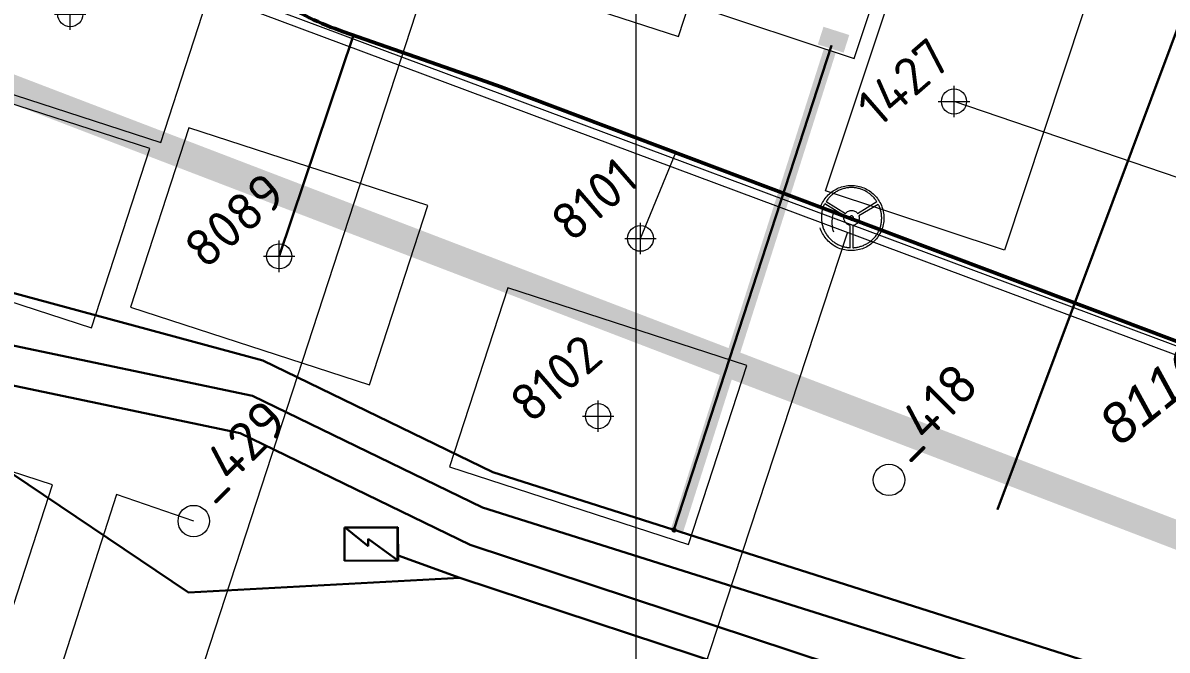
# Model space of a CAD drawing. Header units: millimetres. Extents: x 519 to 9564855, y -810 to 5021775.
# Drawn here: x 9531804.9 to 9532169.1, y 4999633.5 to 4999833.2 of the extents above; entities that cross this region are included whole.
import ezdxf

# ---------------------------------------------------------------- set-up
doc = ezdxf.new("R2010")
doc.units = ezdxf.units.MM
doc.header["$LTSCALE"] = 2
doc.header["$MEASUREMENT"] = 0
doc.header["$PDMODE"] = 2
doc.header["$PDSIZE"] = 5
doc.layers.add('13A этап', color=7, linetype='Continuous', true_color=0xaafdfa)
for name, color, linetype in [('Existing roads', 41, 'Continuous'), ('GRID_PULKOVO', 7, 'Continuous'), ('OilColl&Flowlines', 3, 'Continuous'), ('OLD WELLS(dr.bfr2000)', 24, 'Continuous'), ('ROAD_GROUND', 9, 'Continuous'), ('лэп', 1, 'Continuous'), ('Скважины - Конфликты наземки', 92, 'Continuous'), ('Скважины на 2014 год', 70, 'Continuous'), ('Скважины на 2021 год', 7, 'Continuous')]:
    doc.layers.add(name, color=color, linetype=linetype)
for name, color, linetype, lineweight in [('SteamInjInfrastructure', 25, 'Continuous', 100), ('Скважины на 2022 год', 60, 'Continuous', 13), ('Скважины на 2023 год', 201, 'Continuous', 20), ('ТХ_Проект. НГ', 244, 'g_122_n', 50), ('Электро', 1, 'Continuous', 30), ('Электроснаб', 1, 'Continuous', 18), ('Электроснабжене', 1, 'Continuous', 18)]:
    doc.layers.add(name, color=color, linetype=linetype, lineweight=lineweight)
doc.styles.add('92051501$0$STANDARD', font='simplex.shx')
doc.styles.add('Elect', font='isocpeur.ttf')
doc.styles.add('GeoApp', font='', dxfattribs={"height": 1})
doc.styles.add('Line_GUGK', font='')
doc.styles.get('GeoApp').set_extended_font_data('D431', italic=True)
doc.styles.get('Line_GUGK').set_extended_font_data('Bm431', italic=True)
doc.linetypes.add('g_122_n', pattern='A,2,-2,3,-0.6,["Н",Line_GUGK,S=2,R=0,X=0,Y=-1],-3,3,-2,8,-2,8,-2,6', length=41.6)
doc.linetypes.add('STM_LINE', pattern='A,0.5,-0.2,["S",92051501$0$STANDARD,S=0.1,R=0,X=-0.1,Y=-0.05],-0.05', length=0.75)
pattern_1 = [(45, (2e-07, 3e-08), (-2.6516504294, 2.6516504294), [])]

msp = doc.modelspace()

# ---------------------------------------------------------------- hatches: boundary and pattern name
at = {"layer": 'Existing roads', "linetype": 'ByBlock', "lineweight": 0, "ltscale": 80}
h = msp.add_hatch(dxfattribs=at)
h.set_pattern_fill('ANSI31', color=0, scale=30, style=0)
h.set_pattern_definition(pattern_1)
edge = h.paths.add_edge_path()
edge.add_line((9532778.519, 4999230.469), (9531406.804, 4999722.068))
edge.add_line((9531988.9698, 4999513.27001), (9531985.02959, 4999501.29115))
edge.add_line((9531985.02959, 4999501.29115), (9532135.5995, 4999447.17366))
edge.add_line((9532135.5995, 4999447.17366), (9532139.95261, 4999459.32019))
h = msp.add_hatch(dxfattribs=at)
h.set_pattern_fill('ANSI31', color=0, scale=30, style=0)
h.set_pattern_definition(pattern_1)
edge = h.paths.add_edge_path()
edge.add_line((9531793.51542, 4999569.26863), (9531798.02798, 4999581.86007))
edge.add_line((9531941.09132, 4999530.58864), (9531936.69892, 4999518.35317))
edge.add_line((9531936.69892, 4999518.35317), (9531793.51542, 4999569.26863))
edge.add_line((9532778.519, 4999230.469), (9531406.804, 4999722.068))
h = msp.add_hatch(dxfattribs=at)
h.set_pattern_fill('ANSI31', color=0, scale=30, style=0)
h.set_pattern_definition(pattern_1)
edge = h.paths.add_edge_path()
edge.add_line((9531785.9778, 4999571.94897), (9531748.25838, 4999585.36184))
edge.add_line((9531748.25838, 4999585.36184), (9531752.81099, 4999598.06506))
edge.add_line((9531790.46586, 4999584.57021), (9531785.9778, 4999571.94897))
edge.add_line((9532778.519, 4999230.469), (9531406.804, 4999722.068))
at = {"layer": 'Электро', "ltscale": 7.5}
msp.add_hatch(color=256, dxfattribs=at).paths.add_polyline_path([(9532059.75196, 4999832.00063), (9532057.9562, 4999826.3685), (9532066.16705, 4999823.75053), (9532067.96282, 4999829.38265)])
at = {"layer": 'Электроснаб', "linetype": 'ByBlock', "lineweight": 0, "ltscale": 7.5}
msp.add_hatch(color=1, dxfattribs=at).paths.add_polyline_path([(9532059.75196, 4999832.00063), (9532057.9562, 4999826.3685), (9532066.16705, 4999823.75053), (9532067.96282, 4999829.38265)])
at = {"layer": 'Электроснабжене', "linetype": 'ByBlock', "lineweight": 0, "ltscale": 7.5}
msp.add_hatch(color=1, dxfattribs=at).paths.add_polyline_path([(9532059.75196, 4999832.00063), (9532057.9562, 4999826.3685), (9532066.16705, 4999823.75053), (9532067.96282, 4999829.38265)])

# ---------------------------------------------------------------- linework, layer by layer
at = {"color": 3, "lineweight": 0, "ltscale": 5}
msp.add_line((9532199.92454, 4999774.64666), (9532101.3, 4999808.2), dxfattribs=at)
at = {"layer": '13A этап', "color": 0, "linetype": 'ByBlock', "lineweight": 0}
msp.add_lwpolyline([(9532016.96276, 4999839.34408), (9532069.56255, 4999821.93701), (9532080.45612, 4999854.8653)], dxfattribs=at)
at = {"layer": 'GRID_PULKOVO', "lineweight": 0}
msp.add_line((9532000, 5010000), (9532000, 4992000), dxfattribs=at)
at = {"layer": 'OilColl&Flowlines', "linetype": 'ByBlock', "lineweight": 0, "ltscale": 50}
for p, q in [((9531825.86072, 4999516.92262), (9532005.65313, 5000068.40628)), ((9531834.72985, 4999683.1034), (9531811.10868, 4999609.54673)), ((9531859.3, 4999674.6), (9531834.72985, 4999683.1034))]:
    msp.add_line(p, q, dxfattribs=at)
at = {"layer": 'OLD WELLS(dr.bfr2000)', "lineweight": 0}
for centre in [(9532080.6, 4999687.7), (9531859.3, 4999674.6)]:
    msp.add_circle(centre, 5, dxfattribs=at)
at = {"layer": 'ROAD_GROUND', "color": 8, "lineweight": 0, "const_width": 9}
msp.add_lwpolyline([(9532686.37022, 4999554.15545), (9532325.87, 4999692.26), (9532298.56, 4999621.78), (9531494.3682, 4999929.91227)], dxfattribs=at)
at = {"layer": 'SteamInjInfrastructure', "color": 6, "linetype": 'STM_LINE', "lineweight": 0, "ltscale": 15}
for p, q in [((9532288.07602, 4999687.0287, 0), (9531721.33875, 4999898.5954, 0)), ((9531726.6372, 4999893.78041, 0), (9532288.99011, 4999683.83331, 0)), ((9532063.64281, 4999780.22649, 0), (9532064.08945, 4999780.45498, 0)), ((9532064.08945, 4999780.45498, 0), (9532064.55686, 4999780.6627, 0)), ((9532064.55686, 4999780.6627, 0), (9532065.02426, 4999780.84964, 0)), ((9532065.02426, 4999780.84964, 0), (9532065.51245, 4999781.01581, 0)), ((9532065.51245, 4999781.01581, 0), (9532066.00063, 4999781.15082, 0)), ((9532065.90712, 4999780.38221, 0), (9532065.62667, 4999780.28874, 0)), ((9532066.20834, 4999780.47568, 0), (9532065.90712, 4999780.38221, 0)), ((9532066.00063, 4999781.15082, 0), (9532066.50958, 4999781.27545, 0)), ((9532066.49917, 4999780.54838, 0), (9532066.20834, 4999780.47568, 0)), ((9532066.80038, 4999780.61068, 0), (9532066.49917, 4999780.54838, 0)), ((9532066.50958, 4999781.27545, 0), (9532067.01853, 4999781.35852, 0)), ((9532067.1016, 4999780.66261, 0), (9532066.80038, 4999780.61068, 0)), ((9532067.01853, 4999781.35852, 0), (9532067.53787, 4999781.43121, 0)), ((9532067.40282, 4999780.71453, 0), (9532067.1016, 4999780.66261, 0)), ((9532067.71442, 4999780.74568, 0), (9532067.40282, 4999780.71453, 0)), ((9532067.53787, 4999781.43121, 0), (9532068.06759, 4999781.47274, 0)), ((9532068.02602, 4999780.77683, 0), (9532067.71442, 4999780.74568, 0)), ((9532068.33762, 4999780.7872, 0), (9532068.02602, 4999780.77683, 0)), ((9532068.06759, 4999781.47274, 0), (9532068.6077, 4999781.4831, 0)), ((9532068.64923, 4999780.79758, 0), (9532068.33762, 4999780.7872, 0)), ((9532068.6077, 4999781.4831, 0), (9532069.13742, 4999781.4727, 0)), ((9532068.96083, 4999780.78718, 0), (9532068.64923, 4999780.79758, 0)), ((9532069.27243, 4999780.77678, 0), (9532068.96083, 4999780.78718, 0)), ((9532069.13742, 4999781.4727, 0), (9532069.65676, 4999781.43113, 0)), ((9532069.58403, 4999780.74561, 0), (9532069.27243, 4999780.77678, 0)), ((9532069.88524, 4999780.71444, 0), (9532069.58403, 4999780.74561, 0)), ((9532069.65676, 4999781.43113, 0), (9532070.17609, 4999781.3584, 0)), ((9532070.19684, 4999780.66249, 0), (9532069.88524, 4999780.71444, 0)), ((9532070.17609, 4999781.3584, 0), (9532070.68504, 4999781.27529, 0)), ((9532070.49805, 4999780.60016, 0), (9532070.19684, 4999780.66249, 0)), ((9532070.79926, 4999780.53783, 0), (9532070.49805, 4999780.60016, 0)), ((9532070.68504, 4999781.27529, 0), (9532071.18359, 4999781.15063, 0)), ((9532071.10048, 4999780.45473, 0), (9532070.79926, 4999780.53783, 0)), ((9532071.3913, 4999780.37162, 0), (9532071.10048, 4999780.45473, 0)), ((9532071.18359, 4999781.15063, 0), (9532071.67177, 4999781.01559, 0)), ((9532071.68213, 4999780.27813, 0), (9532071.3913, 4999780.37162, 0)), ((9532071.67177, 4999781.01559, 0), (9532072.15993, 4999780.84938, 0)), ((9532072.15993, 4999780.84938, 0), (9532072.62733, 4999780.66241, 0)), ((9532072.62733, 4999780.66241, 0), (9532073.08434, 4999780.45466, 0)), ((9532073.08434, 4999780.45466, 0), (9532073.53096, 4999780.22613, 0)), ((9532059.7165, 4999776.47703, 0), (9532059.98657, 4999776.90288, 0)), ((9532059.98657, 4999776.90288, 0), (9532060.27741, 4999777.30795, 0)), ((9532060.27741, 4999777.30795, 0), (9532060.57864, 4999777.70263, 0)), ((9532060.57864, 4999777.70263, 0), (9532060.91103, 4999778.07654, 0)), ((9532060.96291, 4999776.81975, 0), (9532060.8071, 4999776.58086, 0)), ((9532060.91103, 4999778.07654, 0), (9532061.2538, 4999778.44007, 0)), ((9532061.1395, 4999777.04825, 0), (9532060.96291, 4999776.81975, 0)), ((9532061.31608, 4999777.27675, 0), (9532061.1395, 4999777.04825, 0)), ((9532061.2538, 4999778.44007, 0), (9532061.61735, 4999778.78281, 0)), ((9532061.50305, 4999777.50525, 0), (9532061.31608, 4999777.27675, 0)), ((9532061.69002, 4999777.72337, 0), (9532061.50305, 4999777.50525, 0)), ((9532061.61735, 4999778.78281, 0), (9532061.99128, 4999779.10479, 0)), ((9532061.88737, 4999777.93109, 0), (9532061.69002, 4999777.72337, 0)), ((9532062.09511, 4999778.13882, 0), (9532061.88737, 4999777.93109, 0)), ((9532061.99128, 4999779.10479, 0), (9532062.38599, 4999779.41638, 0)), ((9532062.31324, 4999778.34655, 0), (9532062.09511, 4999778.13882, 0)), ((9532062.53137, 4999778.5335, 0), (9532062.31324, 4999778.34655, 0)), ((9532062.38599, 4999779.41638, 0), (9532062.79108, 4999779.70719, 0)), ((9532062.75988, 4999778.72045, 0), (9532062.53137, 4999778.5335, 0)), ((9532062.9884, 4999778.9074, 0), (9532062.75988, 4999778.72045, 0)), ((9532062.79108, 4999779.70719, 0), (9532063.20656, 4999779.97723, 0)), ((9532063.2273, 4999779.07358, 0), (9532062.9884, 4999778.9074, 0)), ((9532063.20656, 4999779.97723, 0), (9532063.64281, 4999780.22649, 0)), ((9532063.47659, 4999779.23976, 0), (9532063.2273, 4999779.07358, 0)), ((9532063.72587, 4999779.40594, 0), (9532063.47659, 4999779.23976, 0)), ((9532063.98555, 4999779.55134, 0), (9532063.72587, 4999779.40594, 0)), ((9532064.24522, 4999779.69675, 0), (9532063.98555, 4999779.55134, 0)), ((9532064.51528, 4999779.83177, 0), (9532064.24522, 4999779.69675, 0)), ((9532064.78534, 4999779.9564, 0), (9532064.51528, 4999779.83177, 0)), ((9532065.0554, 4999780.08103, 0), (9532064.78534, 4999779.9564, 0)), ((9532065.33584, 4999780.19527, 0), (9532065.0554, 4999780.08103, 0)), ((9532065.62667, 4999780.28874, 0), (9532065.33584, 4999780.19527, 0)), ((9532071.97295, 4999780.17425, 0), (9532071.68213, 4999780.27813, 0)), ((9532072.25339, 4999780.05999, 0), (9532071.97295, 4999780.17425, 0)), ((9532072.53382, 4999779.93534, 0), (9532072.25339, 4999780.05999, 0)), ((9532072.81426, 4999779.81069, 0), (9532072.53382, 4999779.93534, 0)), ((9532073.08431, 4999779.66527, 0), (9532072.81426, 4999779.81069, 0)), ((9532073.35436, 4999779.51984, 0), (9532073.08431, 4999779.66527, 0)), ((9532073.61402, 4999779.37442, 0), (9532073.35436, 4999779.51984, 0)), ((9532073.53096, 4999780.22613, 0), (9532073.96719, 4999779.97683, 0)), ((9532073.87368, 4999779.20822, 0), (9532073.61402, 4999779.37442, 0)), ((9532074.12296, 4999779.04202, 0), (9532073.87368, 4999779.20822, 0)), ((9532073.96719, 4999779.97683, 0), (9532074.39304, 4999779.70676, 0)), ((9532074.36184, 4999778.86544, 0), (9532074.12296, 4999779.04202, 0)), ((9532074.60073, 4999778.68886, 0), (9532074.36184, 4999778.86544, 0)), ((9532074.39304, 4999779.70676, 0), (9532074.79811, 4999779.41592, 0)), ((9532074.83962, 4999778.50189, 0), (9532074.60073, 4999778.68886, 0)), ((9532074.79811, 4999779.41592, 0), (9532075.19279, 4999779.10431, 0)), ((9532075.05773, 4999778.30453, 0), (9532074.83962, 4999778.50189, 0)), ((9532075.27585, 4999778.10718, 0), (9532075.05773, 4999778.30453, 0)), ((9532075.19279, 4999779.10431, 0), (9532075.5667, 4999778.7823, 0)), ((9532075.48357, 4999777.89944, 0), (9532075.27585, 4999778.10718, 0)), ((9532075.6913, 4999777.6917, 0), (9532075.48357, 4999777.89944, 0)), ((9532075.5667, 4999778.7823, 0), (9532075.93022, 4999778.43953, 0)), ((9532075.87825, 4999777.47357, 0), (9532075.6913, 4999777.6917, 0)), ((9532076.06521, 4999777.25544, 0), (9532075.87825, 4999777.47357, 0)), ((9532075.93022, 4999778.43953, 0), (9532076.27297, 4999778.07598, 0)), ((9532076.24177, 4999777.02693, 0), (9532076.06521, 4999777.25544, 0)), ((9532076.40795, 4999776.79841, 0), (9532076.24177, 4999777.02693, 0)), ((9532076.27297, 4999778.07598, 0), (9532076.60533, 4999777.70205, 0)), ((9532076.57413, 4999776.5699, 0), (9532076.40795, 4999776.79841, 0)), ((9532076.60533, 4999777.70205, 0), (9532076.91692, 4999777.30734, 0)), ((9532076.91692, 4999777.30734, 0), (9532077.20773, 4999776.90225, 0)), ((9532077.20773, 4999776.90225, 0), (9532077.47777, 4999776.47638, 0)), ((9532058.68813, 4999774.18161, 0), (9532058.84395, 4999774.65939, 0)), ((9532058.84395, 4999774.65939, 0), (9532059.03092, 4999775.13717, 0)), ((9532059.03092, 4999775.13717, 0), (9532059.23868, 4999775.59418, 0)), ((9532059.28014, 4999773.2364, 0), (9532059.22819, 4999772.94557, 0)), ((9532059.23868, 4999775.59418, 0), (9532059.4672, 4999776.0408, 0)), ((9532059.34247, 4999773.51683, 0), (9532059.28014, 4999773.2364, 0)), ((9532059.41518, 4999773.80766, 0), (9532059.34247, 4999773.51683, 0)), ((9532059.49829, 4999774.07771, 0), (9532059.41518, 4999773.80766, 0)), ((9532059.4672, 4999776.0408, 0), (9532059.7165, 4999776.47703, 0)), ((9532059.59178, 4999774.35815, 0), (9532059.49829, 4999774.07771, 0)), ((9532059.69565, 4999774.6282, 0), (9532059.59178, 4999774.35815, 0)), ((9532059.79953, 4999774.88786, 0), (9532059.69565, 4999774.6282, 0)), ((9532059.91379, 4999775.14753, 0), (9532059.79953, 4999774.88786, 0)), ((9532060.03844, 4999775.3968, 0), (9532059.91379, 4999775.14753, 0)), ((9532060.17348, 4999775.64608, 0), (9532060.03844, 4999775.3968, 0)), ((9532066.3742, 4999771.75084, 0), (9532060.17348, 4999775.64608, 0)), ((9532060.8071, 4999776.58086, 0), (9532060.65129, 4999776.33158, 0)), ((9532060.65129, 4999776.33158, 0), (9532066.73777, 4999772.51944, 0)), ((9532067.18441, 4999772.98683, 0), (9532067.44409, 4999773.16339, 0)), ((9532067.44409, 4999773.16339, 0), (9532067.70376, 4999773.29841, 0)), ((9532067.70376, 4999773.29841, 0), (9532067.9842, 4999773.39188, 0)), ((9532067.9842, 4999773.39188, 0), (9532068.27504, 4999773.46457, 0)), ((9532068.27504, 4999773.46457, 0), (9532068.56586, 4999773.49572, 0)), ((9532068.56586, 4999773.49572, 0), (9532068.85669, 4999773.49571, 0)), ((9532068.85669, 4999773.49571, 0), (9532069.13713, 4999773.46454, 0)), ((9532069.13713, 4999773.46454, 0), (9532069.41757, 4999773.40221, 0)), ((9532069.41757, 4999773.40221, 0), (9532069.67724, 4999773.31911, 0)), ((9532069.67724, 4999773.31911, 0), (9532069.91613, 4999773.20485, 0)), ((9532069.91613, 4999773.20485, 0), (9532070.14463, 4999773.06981, 0)), ((9532070.14463, 4999773.06981, 0), (9532070.33158, 4999772.90362, 0)), ((9532070.63278, 4999772.5193, 0), (9532076.71954, 4999776.331, 0)), ((9532077.16613, 4999775.43772, 0), (9532070.99629, 4999771.75067, 0)), ((9532076.71954, 4999776.331, 0), (9532076.57413, 4999776.5699, 0)), ((9532077.30115, 4999775.18844, 0), (9532077.16613, 4999775.43772, 0)), ((9532077.42578, 4999774.92877, 0), (9532077.30115, 4999775.18844, 0)), ((9532077.54002, 4999774.65871, 0), (9532077.42578, 4999774.92877, 0)), ((9532077.47777, 4999776.47638, 0), (9532077.72704, 4999776.04013, 0)), ((9532077.65427, 4999774.39904, 0), (9532077.54002, 4999774.65871, 0)), ((9532077.74774, 4999774.12898, 0), (9532077.65427, 4999774.39904, 0)), ((9532077.72704, 4999776.04013, 0), (9532077.95553, 4999775.5935, 0)), ((9532077.84121, 4999773.84853, 0), (9532077.74774, 4999774.12898, 0)), ((9532077.92429, 4999773.56809, 0), (9532077.84121, 4999773.84853, 0)), ((9532077.99699, 4999773.28765, 0), (9532077.92429, 4999773.56809, 0)), ((9532077.95553, 4999775.5935, 0), (9532078.17363, 4999775.13647, 0)), ((9532078.06969, 4999773.0072, 0), (9532077.99699, 4999773.28765, 0)), ((9532078.17363, 4999775.13647, 0), (9532078.36057, 4999774.65868, 0)), ((9532078.36057, 4999774.65868, 0), (9532078.52674, 4999774.18088, 0)), ((9532078.52674, 4999774.18088, 0), (9532078.66175, 4999773.68232, 0)), ((9532078.66175, 4999773.68232, 0), (9532078.77599, 4999773.18375, 0)), ((9532078.77599, 4999773.18375, 0), (9532078.86945, 4999772.6748, 0)), ((9532059.08272, 4999771.46027, 0), (9532059.08271, 4999771.15906, 0)), ((9532059.08271, 4999771.15906, 0), (9532059.09309, 4999770.85785, 0)), ((9532059.09312, 4999771.76149, 0), (9532059.08272, 4999771.46027, 0)), ((9532059.09309, 4999770.85785, 0), (9532059.11385, 4999770.55663, 0)), ((9532059.11391, 4999772.0627, 0), (9532059.09312, 4999771.76149, 0)), ((9532059.11385, 4999770.55663, 0), (9532059.13461, 4999770.24503, 0)), ((9532059.14508, 4999772.36392, 0), (9532059.11391, 4999772.0627, 0)), ((9532059.13461, 4999770.24503, 0), (9532059.17615, 4999769.94381, 0)), ((9532059.17625, 4999772.65474, 0), (9532059.14508, 4999772.36392, 0)), ((9532059.17615, 4999769.94381, 0), (9532059.21768, 4999769.6426, 0)), ((9532059.22819, 4999772.94557, 0), (9532059.17625, 4999772.65474, 0)), ((9532059.21768, 4999769.6426, 0), (9532059.27999, 4999769.34138, 0)), ((9532062.55208, 4999769.6722, 0), (9532062.56249, 4999770.20192, 0)), ((9532062.56245, 4999769.13209, 0), (9532062.55208, 4999769.6722, 0)), ((9532062.56249, 4999770.20192, 0), (9532062.60406, 4999770.73164, 0)), ((9532062.60406, 4999770.73164, 0), (9532062.6664, 4999771.25097, 0)), ((9532062.6664, 4999771.25097, 0), (9532062.75989, 4999771.75992, 0)), ((9532062.75989, 4999771.75992, 0), (9532062.87417, 4999772.25848, 0)), ((9532062.87417, 4999772.25848, 0), (9532063.0196, 4999772.75703, 0)), ((9532066.24954, 4999770.99261, 0), (9532066.25993, 4999771.24189, 0)), ((9532066.2703, 4999770.74333, 0), (9532066.24954, 4999770.99261, 0)), ((9532066.25993, 4999771.24189, 0), (9532066.30149, 4999771.49117, 0)), ((9532066.32223, 4999770.50443, 0), (9532066.2703, 4999770.74333, 0)), ((9532066.30149, 4999771.49117, 0), (9532066.3742, 4999771.75084, 0)), ((9532066.39492, 4999770.27592, 0), (9532066.32223, 4999770.50443, 0)), ((9532066.49878, 4999770.0578, 0), (9532066.39492, 4999770.27592, 0)), ((9532066.62342, 4999769.85006, 0), (9532066.49878, 4999770.0578, 0)), ((9532066.75844, 4999769.65271, 0), (9532066.62342, 4999769.85006, 0)), ((9532066.73777, 4999772.51944, 0), (9532066.94551, 4999772.76871, 0)), ((9532066.92462, 4999769.46574, 0), (9532066.75844, 4999769.65271, 0)), ((9532067.10119, 4999769.29955, 0), (9532066.92462, 4999769.46574, 0)), ((9532066.94551, 4999772.76871, 0), (9532067.18441, 4999772.98683, 0)), ((9532068.04645, 4999771.23144, 0), (9532068.03605, 4999771.09641, 0)), ((9532068.03605, 4999771.09641, 0), (9532068.04644, 4999770.96139, 0)), ((9532068.04644, 4999770.96139, 0), (9532068.08798, 4999770.84713, 0)), ((9532068.088, 4999771.35608, 0), (9532068.04645, 4999771.23144, 0)), ((9532068.08798, 4999770.84713, 0), (9532068.1503, 4999770.73287, 0)), ((9532068.15032, 4999771.45994, 0), (9532068.088, 4999771.35608, 0)), ((9532068.1503, 4999770.73287, 0), (9532068.223, 4999770.63939, 0)), ((9532068.22303, 4999771.56381, 0), (9532068.15032, 4999771.45994, 0)), ((9532068.223, 4999770.63939, 0), (9532068.32686, 4999770.55629, 0)), ((9532068.3269, 4999771.63651, 0), (9532068.22303, 4999771.56381, 0)), ((9532068.32686, 4999770.55629, 0), (9532068.43073, 4999770.50436, 0)), ((9532068.43077, 4999771.69883, 0), (9532068.3269, 4999771.63651, 0)), ((9532068.43073, 4999770.50436, 0), (9532068.55537, 4999770.4628, 0)), ((9532068.55541, 4999771.74037, 0), (9532068.43077, 4999771.69883, 0)), ((9532068.55537, 4999770.4628, 0), (9532068.69039, 4999770.45241, 0)), ((9532068.69044, 4999771.75075, 0), (9532068.55541, 4999771.74037, 0)), ((9532068.69039, 4999770.45241, 0), (9532068.82542, 4999770.4628, 0)), ((9532068.82547, 4999771.74036, 0), (9532068.69044, 4999771.75075, 0)), ((9532068.82542, 4999770.4628, 0), (9532068.93968, 4999770.50434, 0)), ((9532068.93972, 4999771.69881, 0), (9532068.82547, 4999771.74036, 0)), ((9532068.93968, 4999770.50434, 0), (9532069.05393, 4999770.55627, 0)), ((9532069.05397, 4999771.63648, 0), (9532068.93972, 4999771.69881, 0)), ((9532069.05393, 4999770.55627, 0), (9532069.14742, 4999770.63936, 0)), ((9532069.14745, 4999771.56377, 0), (9532069.05397, 4999771.63648, 0)), ((9532069.14742, 4999770.63936, 0), (9532069.23051, 4999770.73284, 0)), ((9532069.23054, 4999771.4599, 0), (9532069.14745, 4999771.56377, 0)), ((9532069.23051, 4999770.73284, 0), (9532069.28245, 4999770.84709, 0)), ((9532069.28247, 4999771.35604, 0), (9532069.23054, 4999771.4599, 0)), ((9532069.28245, 4999770.84709, 0), (9532069.324, 4999770.96134, 0)), ((9532069.32401, 4999771.23139, 0), (9532069.28247, 4999771.35604, 0)), ((9532069.324, 4999770.96134, 0), (9532069.33439, 4999771.09637, 0)), ((9532069.33439, 4999771.09637, 0), (9532069.32401, 4999771.23139, 0)), ((9532070.46648, 4999769.40329, 0), (9532070.2899, 4999769.2475, 0)), ((9532070.33158, 4999772.90362, 0), (9532070.49776, 4999772.72704, 0)), ((9532070.63268, 4999769.59025, 0), (9532070.46648, 4999769.40329, 0)), ((9532070.49776, 4999772.72704, 0), (9532070.63278, 4999772.5193, 0)), ((9532070.76771, 4999769.78759, 0), (9532070.63268, 4999769.59025, 0)), ((9532070.87159, 4999769.99532, 0), (9532070.76771, 4999769.78759, 0)), ((9532070.96507, 4999770.21344, 0), (9532070.87159, 4999769.99532, 0)), ((9532071.0274, 4999770.45233, 0), (9532070.96507, 4999770.21344, 0)), ((9532070.99629, 4999771.75067, 0), (9532071.0586, 4999771.48061, 0)), ((9532071.06896, 4999770.70161, 0), (9532071.0274, 4999770.45233, 0)), ((9532071.0586, 4999771.48061, 0), (9532071.08975, 4999771.21056, 0)), ((9532071.08974, 4999770.95089, 0), (9532071.06896, 4999770.70161, 0)), ((9532071.08975, 4999771.21056, 0), (9532071.08974, 4999770.95089, 0)), ((9532078.12161, 4999772.71637, 0), (9532078.06969, 4999773.0072, 0)), ((9532078.10071, 4999769.1745, 0), (9532078.15265, 4999769.46533, 0)), ((9532078.17353, 4999772.43593, 0), (9532078.12161, 4999772.71637, 0)), ((9532078.15265, 4999769.46533, 0), (9532078.19421, 4999769.76654, 0)), ((9532078.20468, 4999772.1451, 0), (9532078.17353, 4999772.43593, 0)), ((9532078.19421, 4999769.76654, 0), (9532078.22538, 4999770.06776, 0)), ((9532078.23583, 4999771.84388, 0), (9532078.20468, 4999772.1451, 0)), ((9532078.22538, 4999770.06776, 0), (9532078.25655, 4999770.36897, 0)), ((9532078.25659, 4999771.55306, 0), (9532078.23583, 4999771.84388, 0)), ((9532078.25655, 4999770.36897, 0), (9532078.26695, 4999770.6598, 0)), ((9532078.27736, 4999771.26223, 0), (9532078.25659, 4999771.55306, 0)), ((9532078.26695, 4999770.6598, 0), (9532078.27735, 4999770.96101, 0)), ((9532078.27735, 4999770.96101, 0), (9532078.27736, 4999771.26223, 0)), ((9532078.86934, 4999769.50685, 0), (9532078.77584, 4999768.99791, 0)), ((9532078.94206, 4999770.02618, 0), (9532078.86934, 4999769.50685, 0)), ((9532078.86945, 4999772.6748, 0), (9532078.94214, 4999772.15546, 0)), ((9532078.98363, 4999770.5559, 0), (9532078.94206, 4999770.02618, 0)), ((9532078.94214, 4999772.15546, 0), (9532078.98367, 4999771.62574, 0)), ((9532078.99403, 4999771.09601, 0), (9532078.98363, 4999770.5559, 0)), ((9532078.98367, 4999771.62574, 0), (9532078.99403, 4999771.09601, 0)), ((9531806.7208, 4998973.79613, 0), (9532067.41901, 4999766.36146, 0)), ((9532058.84368, 4999767.51333, 0), (9532058.6879, 4999768.00152, 0)), ((9532059.03063, 4999767.04592, 0), (9532058.84368, 4999767.51333, 0)), ((9532059.23835, 4999766.5889, 0), (9532059.03063, 4999767.04592, 0)), ((9532059.46684, 4999766.14227, 0), (9532059.23835, 4999766.5889, 0)), ((9532059.27999, 4999769.34138, 0), (9532059.3423, 4999769.04016, 0)), ((9532059.3423, 4999769.04016, 0), (9532059.415, 4999768.73894, 0)), ((9532059.415, 4999768.73894, 0), (9532059.49808, 4999768.43773, 0)), ((9532059.7161, 4999765.70601, 0), (9532059.46684, 4999766.14227, 0)), ((9532059.49808, 4999768.43773, 0), (9532059.59155, 4999768.1469, 0)), ((9532059.59155, 4999768.1469, 0), (9532059.69541, 4999767.85606, 0)), ((9532059.69541, 4999767.85606, 0), (9532059.80965, 4999767.56523, 0)), ((9532059.80965, 4999767.56523, 0), (9532059.93428, 4999767.2744, 0)), ((9532059.93428, 4999767.2744, 0), (9532060.0693, 4999766.99395, 0)), ((9532060.0693, 4999766.99395, 0), (9532060.2147, 4999766.71351, 0)), ((9532060.2147, 4999766.71351, 0), (9532060.37049, 4999766.43306, 0)), ((9532060.37049, 4999766.43306, 0), (9532060.52628, 4999766.163, 0)), ((9532060.52628, 4999766.163, 0), (9532060.70285, 4999765.90333, 0)), ((9532060.70285, 4999765.90333, 0), (9532060.86902, 4999765.64365, 0)), ((9532062.60398, 4999768.60236, 0), (9532062.56245, 4999769.13209, 0)), ((9532062.66628, 4999768.08303, 0), (9532062.60398, 4999768.60236, 0)), ((9532062.75974, 4999767.57407, 0), (9532062.66628, 4999768.08303, 0)), ((9532062.87398, 4999767.07551, 0), (9532062.75974, 4999767.57407, 0)), ((9532063.01937, 4999766.57694, 0), (9532062.87398, 4999767.07551, 0)), ((9532067.29853, 4999769.14374, 0), (9532067.10119, 4999769.29955, 0)), ((9532067.50626, 4999769.0087, 0), (9532067.29853, 4999769.14374, 0)), ((9532067.73476, 4999768.88405, 0), (9532067.50626, 4999769.0087, 0)), ((9532067.96326, 4999768.79057, 0), (9532067.73476, 4999768.88405, 0)), ((9532068.20215, 4999768.70746, 0), (9532067.96326, 4999768.79057, 0)), ((9532068.2019, 4999761.6445, 0), (9532068.20215, 4999768.70746, 0)), ((9532069.09541, 4999768.70743, 0), (9532069.09515, 4999761.64447, 0)), ((9532069.37585, 4999768.76974, 0), (9532069.09541, 4999768.70743, 0)), ((9532069.63553, 4999768.86321, 0), (9532069.37585, 4999768.76974, 0)), ((9532069.87442, 4999768.96707, 0), (9532069.63553, 4999768.86321, 0)), ((9532070.09255, 4999769.0917, 0), (9532069.87442, 4999768.96707, 0)), ((9532070.2899, 4999769.2475, 0), (9532070.09255, 4999769.0917, 0)), ((9532076.49063, 4999765.48728, 0), (9532076.6776, 4999765.73656, 0)), ((9532076.6776, 4999765.73656, 0), (9532076.8438, 4999765.99622, 0)), ((9532076.8438, 4999765.99622, 0), (9532077.01, 4999766.26627, 0)), ((9532077.01, 4999766.26627, 0), (9532077.16581, 4999766.5467, 0)), ((9532077.16581, 4999766.5467, 0), (9532077.31123, 4999766.82714, 0)), ((9532077.31123, 4999766.82714, 0), (9532077.44627, 4999767.11796, 0)), ((9532077.44627, 4999767.11796, 0), (9532077.57092, 4999767.3984, 0)), ((9532077.72667, 4999766.1416, 0), (9532077.47738, 4999765.70537, 0)), ((9532077.57092, 4999767.3984, 0), (9532077.6748, 4999767.68922, 0)), ((9532077.6748, 4999767.68922, 0), (9532077.77868, 4999767.99043, 0)), ((9532077.9552, 4999766.58822, 0), (9532077.72667, 4999766.1416, 0)), ((9532077.77868, 4999767.99043, 0), (9532077.87217, 4999768.28126, 0)), ((9532077.87217, 4999768.28126, 0), (9532077.95527, 4999768.57208, 0)), ((9532078.17334, 4999767.04523, 0), (9532077.9552, 4999766.58822, 0)), ((9532077.95527, 4999768.57208, 0), (9532078.02799, 4999768.87329, 0)), ((9532078.02799, 4999768.87329, 0), (9532078.10071, 4999769.1745, 0)), ((9532078.36031, 4999767.51262, 0), (9532078.17334, 4999767.04523, 0)), ((9532078.52652, 4999768.00079, 0), (9532078.36031, 4999767.51262, 0)), ((9532078.66156, 4999768.49935, 0), (9532078.52652, 4999768.00079, 0)), ((9532078.77584, 4999768.99791, 0), (9532078.66156, 4999768.49935, 0)), ((9532059.98614, 4999765.28015, 0), (9532059.7161, 4999765.70601, 0)), ((9532060.27695, 4999764.87506, 0), (9532059.98614, 4999765.28015, 0)), ((9532060.57816, 4999764.48035, 0), (9532060.27695, 4999764.87506, 0)), ((9532060.91052, 4999764.10642, 0), (9532060.57816, 4999764.48035, 0)), ((9532060.86902, 4999765.64365, 0), (9532061.05598, 4999765.39436, 0)), ((9532061.25326, 4999763.74287, 0), (9532060.91052, 4999764.10642, 0)), ((9532061.05598, 4999765.39436, 0), (9532061.25332, 4999765.15546, 0)), ((9532061.61679, 4999763.4001, 0), (9532061.25326, 4999763.74287, 0)), ((9532061.25332, 4999765.15546, 0), (9532061.45065, 4999764.91656, 0)), ((9532061.45065, 4999764.91656, 0), (9532061.64799, 4999764.68805, 0)), ((9532061.9907, 4999763.07809, 0), (9532061.61679, 4999763.4001, 0)), ((9532061.64799, 4999764.68805, 0), (9532061.86611, 4999764.46992, 0)), ((9532061.86611, 4999764.46992, 0), (9532062.07383, 4999764.26218, 0)), ((9532062.38538, 4999762.76648, 0), (9532061.9907, 4999763.07809, 0)), ((9532062.07383, 4999764.26218, 0), (9532062.30233, 4999764.05443, 0)), ((9532062.30233, 4999764.05443, 0), (9532062.53083, 4999763.85708, 0)), ((9532062.79045, 4999762.47564, 0), (9532062.38538, 4999762.76648, 0)), ((9532062.53083, 4999763.85708, 0), (9532062.76972, 4999763.67011, 0)), ((9532062.76972, 4999763.67011, 0), (9532063.00861, 4999763.48314, 0)), ((9532063.20591, 4999762.20557, 0), (9532062.79045, 4999762.47564, 0)), ((9532063.00861, 4999763.48314, 0), (9532063.2475, 4999763.31694, 0)), ((9532063.64214, 4999761.95627, 0), (9532063.20591, 4999762.20557, 0)), ((9532063.2475, 4999763.31694, 0), (9532063.49677, 4999763.15075, 0)), ((9532063.49677, 4999763.15075, 0), (9532063.75643, 4999762.99494, 0)), ((9532063.75643, 4999762.99494, 0), (9532064.00571, 4999762.83913, 0)), ((9532064.00571, 4999762.83913, 0), (9532064.27576, 4999762.70409, 0)), ((9532064.27576, 4999762.70409, 0), (9532064.53542, 4999762.56905, 0)), ((9532064.53542, 4999762.56905, 0), (9532064.80547, 4999762.4444, 0)), ((9532064.80547, 4999762.4444, 0), (9532065.07552, 4999762.33014, 0)), ((9532065.07552, 4999762.33014, 0), (9532065.35596, 4999762.22626, 0)), ((9532065.35596, 4999762.22626, 0), (9532065.62601, 4999762.12238, 0)), ((9532065.62601, 4999762.12238, 0), (9532065.90645, 4999762.03928, 0)), ((9532071.61914, 4999762.08062, 0), (9532071.89958, 4999762.17409, 0)), ((9532071.89958, 4999762.17409, 0), (9532072.18003, 4999762.27794, 0)), ((9532072.18003, 4999762.27794, 0), (9532072.45009, 4999762.3818, 0)), ((9532072.45009, 4999762.3818, 0), (9532072.72015, 4999762.50643, 0)), ((9532072.72015, 4999762.50643, 0), (9532072.99021, 4999762.63106, 0)), ((9532072.99021, 4999762.63106, 0), (9532073.26027, 4999762.76608, 0)), ((9532073.26027, 4999762.76608, 0), (9532073.51994, 4999762.91149, 0)), ((9532073.51994, 4999762.91149, 0), (9532073.77961, 4999763.05689, 0)), ((9532073.96654, 4999762.20517, 0), (9532073.53029, 4999761.95591, 0)), ((9532073.77961, 4999763.05689, 0), (9532074.03929, 4999763.22307, 0)), ((9532074.39241, 4999762.47521, 0), (9532073.96654, 4999762.20517, 0)), ((9532074.03929, 4999763.22307, 0), (9532074.28857, 4999763.38925, 0)), ((9532074.28857, 4999763.38925, 0), (9532074.53786, 4999763.56581, 0)), ((9532074.7975, 4999762.76602, 0), (9532074.39241, 4999762.47521, 0)), ((9532074.53786, 4999763.56581, 0), (9532074.77676, 4999763.74238, 0)), ((9532074.77676, 4999763.74238, 0), (9532075.01566, 4999763.93971, 0)), ((9532075.1922, 4999763.07761, 0), (9532074.7975, 4999762.76602, 0)), ((9532075.01566, 4999763.93971, 0), (9532075.24418, 4999764.13705, 0)), ((9532075.56614, 4999763.39959, 0), (9532075.1922, 4999763.07761, 0)), ((9532075.24418, 4999764.13705, 0), (9532075.47269, 4999764.34478, 0)), ((9532075.47269, 4999764.34478, 0), (9532075.69082, 4999764.55251, 0)), ((9532075.92969, 4999763.74233, 0), (9532075.56614, 4999763.39959, 0)), ((9532075.69082, 4999764.55251, 0), (9532075.89856, 4999764.78101, 0)), ((9532075.89856, 4999764.78101, 0), (9532076.10631, 4999765.00951, 0)), ((9532076.27246, 4999764.10586, 0), (9532075.92969, 4999763.74233, 0)), ((9532076.10631, 4999765.00951, 0), (9532076.30366, 4999765.24839, 0)), ((9532076.60485, 4999764.47977, 0), (9532076.27246, 4999764.10586, 0)), ((9532076.30366, 4999765.24839, 0), (9532076.49063, 4999765.48728, 0)), ((9532076.91646, 4999764.87445, 0), (9532076.60485, 4999764.47977, 0)), ((9532077.20731, 4999765.27952, 0), (9532076.91646, 4999764.87445, 0)), ((9532077.47738, 4999765.70537, 0), (9532077.20731, 4999765.27952, 0)), ((9532064.08876, 4999761.72774, 0), (9532063.64214, 4999761.95627, 0)), ((9532064.55616, 4999761.51999, 0), (9532064.08876, 4999761.72774, 0)), ((9532065.02355, 4999761.33302, 0), (9532064.55616, 4999761.51999, 0)), ((9532065.51172, 4999761.1772, 0), (9532065.02355, 4999761.33302, 0)), ((9532065.99989, 4999761.03177, 0), (9532065.51172, 4999761.1772, 0)), ((9532065.90645, 4999762.03928, 0), (9532066.19727, 4999761.95617, 0)), ((9532066.50884, 4999760.91749, 0), (9532065.99989, 4999761.03177, 0)), ((9532066.19727, 4999761.95617, 0), (9532066.47771, 4999761.88346, 0)), ((9532066.47771, 4999761.88346, 0), (9532066.75815, 4999761.82113, 0)), ((9532067.01778, 4999760.82399, 0), (9532066.50884, 4999760.91749, 0)), ((9532066.75815, 4999761.82113, 0), (9532067.04898, 4999761.76918, 0)), ((9532067.53712, 4999760.76165, 0), (9532067.01778, 4999760.82399, 0)), ((9532067.04898, 4999761.76918, 0), (9532067.3398, 4999761.71724, 0)), ((9532067.3398, 4999761.71724, 0), (9532067.62024, 4999761.68607, 0)), ((9532068.06684, 4999760.72009, 0), (9532067.53712, 4999760.76165, 0)), ((9532067.62024, 4999761.68607, 0), (9532067.91107, 4999761.66528, 0)), ((9532067.91107, 4999761.66528, 0), (9532068.2019, 4999761.6445, 0)), ((9532068.60694, 4999760.70968, 0), (9532068.06684, 4999760.72009, 0)), ((9532069.13667, 4999760.72005, 0), (9532068.60694, 4999760.70968, 0)), ((9532069.09515, 4999761.64447, 0), (9532069.3756, 4999761.65484, 0)), ((9532069.656, 4999760.76158, 0), (9532069.13667, 4999760.72005, 0)), ((9532069.3756, 4999761.65484, 0), (9532069.65604, 4999761.67561, 0)), ((9532070.17534, 4999760.82388, 0), (9532069.656, 4999760.76158, 0)), ((9532069.65604, 4999761.67561, 0), (9532069.93648, 4999761.70676, 0)), ((9532069.93648, 4999761.70676, 0), (9532070.21692, 4999761.74829, 0)), ((9532070.68429, 4999760.91734, 0), (9532070.17534, 4999760.82388, 0)), ((9532070.21692, 4999761.74829, 0), (9532070.49737, 4999761.80022, 0)), ((9532070.49737, 4999761.80022, 0), (9532070.77781, 4999761.85214, 0)), ((9532071.18286, 4999761.03158, 0), (9532070.68429, 4999760.91734, 0)), ((9532070.77781, 4999761.85214, 0), (9532071.05825, 4999761.92484, 0)), ((9532071.05825, 4999761.92484, 0), (9532071.3387, 4999761.99753, 0)), ((9532071.67104, 4999761.17697, 0), (9532071.18286, 4999761.03158, 0)), ((9532071.3387, 4999761.99753, 0), (9532071.61914, 4999762.08062, 0)), ((9532072.15922, 4999761.33276, 0), (9532071.67104, 4999761.17697, 0)), ((9532072.62663, 4999761.5197, 0), (9532072.15922, 4999761.33276, 0)), ((9532073.08365, 4999761.72742, 0), (9532072.62663, 4999761.5197, 0)), ((9532073.53029, 4999761.95591, 0), (9532073.08365, 4999761.72742, 0))]:
    msp.add_line(p, q, dxfattribs=at)
at = {"layer": 'лэп', "color": 1, "linetype": 'ByBlock', "lineweight": 0, "ltscale": 80, "const_width": 4}
msp.add_lwpolyline([(9532061.81982, 4999824.49894), (9532013.10563, 4999671.48813)], dxfattribs=at)
at = {"layer": 'Скважины на 2014 год', "color": 0, "linetype": 'ByBlock', "lineweight": 0}
for points in [[(9532008.99918, 4999893.48108), (9531956.02825, 4999910.69238), (9531937.48723, 4999853.62898), (9532013.57175, 4999828.90762), (9532016.96276, 4999839.34408)], [(9532142.17758, 4999836.87218), (9532142.55455, 4999836.74969), (9532117.32162, 4999760.8333), (9532060.38432, 4999779.75799), (9532084.88662, 4999853.42574)]]:
    msp.add_lwpolyline(points, dxfattribs=at)
msp.add_circle((9532101.3, 4999808.2), 4, dxfattribs=at)
msp.add_point((9532101.3, 4999808.2), dxfattribs=at)
at = {"layer": 'Скважины на 2021 год', "lineweight": 0}
msp.add_circle((9532001.5, 4999764.6), 4.1, dxfattribs=at)
msp.add_point((9532001.5, 4999764.6), dxfattribs=at)
at = {"layer": 'Скважины на 2021 год', "lineweight": 0, "ltscale": 50}
msp.add_point((9532001.5, 4999764.6), dxfattribs=at)
at = {"layer": 'Скважины на 2022 год', "color": 0, "lineweight": 0}
for points in [[(9531772.68723, 4999819.82898), (9531848.77175, 4999795.10762), (9531867.31277, 4999852.17102), (9531791.22825, 4999876.89238)], [(9531839.18723, 4999742.72898), (9531915.27175, 4999718.00762), (9531933.81277, 4999775.07102), (9531857.72825, 4999799.79238)], [(9531940.68723, 4999691.82898), (9532016.77175, 4999667.10762), (9532035.31277, 4999724.17102), (9531959.22825, 4999748.89238)]]:
    msp.add_lwpolyline(points, close=True, dxfattribs=at)
for centre in [(9531820, 4999836), (9531886.5, 4999758.9), (9531988, 4999708)]:
    msp.add_circle(centre, 4, dxfattribs=at)
for p in [(9531820, 4999836), (9531886.5, 4999758.9)]:
    msp.add_point(p, dxfattribs=at)
at = {"layer": 'Скважины на 2022 год', "color": 0, "lineweight": 0, "ltscale": 50}
msp.add_point((9531988, 4999708), dxfattribs=at)
at = {"layer": 'Скважины на 2023 год', "color": 0, "linetype": 'ByBlock', "lineweight": 0}
for points in [[(9531750.70241, 4999760.84789), (9531826.78693, 4999736.12653), (9531845.32795, 4999793.18992), (9531769.24343, 4999817.91128)], [(9531814.31277, 4999686.17102), (9531738.22825, 4999710.89238), (9531719.68723, 4999653.82898), (9531795.77175, 4999629.10762)]]:
    msp.add_lwpolyline(points, close=True, dxfattribs=at)
at = {"layer": 'ТХ_Проект. НГ', "color": 3, "linetype": 'ByBlock', "lineweight": 30, "ltscale": 0.3}
msp.add_line((9531886.5, 4999758.9), (9531910.15084, 4999829.31448, -25.72159), dxfattribs=at)
at = {"layer": 'ТХ_Проект. НГ', "color": 3, "linetype": 'ByBlock', "lineweight": 50, "ltscale": 0.3}
msp.add_line((9531957.02584, 4999812.91865, -24.793), (9532303.38955, 4999682.36809, 1.2088), dxfattribs=at)
at = {"layer": 'ТХ_Проект. НГ', "color": 3, "linetype": 'ByBlock', "lineweight": 0, "ltscale": 0.3}
msp.add_line((9532001.5, 4999764.6), (9532012.75563, 4999791.91312, -20.60932), dxfattribs=at)
at = {"layer": 'ТХ_Проект. НГ', "color": 3, "linetype": 'ByBlock', "lineweight": 50, "ltscale": 0.3, "elevation": -24.793}
msp.add_lwpolyline([(9531906.9757, 4999830.429), (9531906.9757, 4999830.429), (9531950.4612, 4999815.165), (9531957.02584, 4999812.91865)], dxfattribs=at)
at = {"layer": 'ТХ_Проект. НГ', "color": 3, "linetype": 'ByBlock', "lineweight": 50, "ltscale": 0.3}
msp.add_arc((9531933.39043, 4999910.19183), 84.02289, 235.6370298, 251.6769011, dxfattribs=at)
at = {"layer": 'Электро'}
for p, q in [((9532115.17448, 4999678.24072, 0), (9532261.44597, 5000069.48763, 0)), ((9531624.83257, 4999795.10298, 0), (9531881.27013, 4999725.73109, 0)), ((9531767.91392, 4999737.62181, 0), (9531878.00221, 4999714.50113, 0)), ((9531764.00604, 4999725.67377, 0), (9531874.09433, 4999702.55309, 0)), ((9531881.27013, 4999725.73109, 0), (9531954.48733, 4999690.15049, 0)), ((9531760.99424, 4999716.82987, 0), (9531857.59061, 4999651.88589, 0)), ((9531878.00221, 4999714.50113, 0), (9531951.21941, 4999678.92053, 0)), ((9531874.09433, 4999702.55309, 0), (9531947.31153, 4999666.97249, 0)), ((9532529.78826, 4999506.99141, 0), (9531954.48733, 4999690.15049, 0)), ((9531951.21941, 4999678.92053, 0), (9532530.2323, 4999496.20765, 0)), ((9531907.24513, 4999672.52997, 0), (9531924.29356, 4999672.63431, 0)), ((9531907.30983, 4999661.95762, 0), (9531907.24513, 4999672.52997, 0)), ((9531924.19631, 4999672.53586, 0), (9531907.60071, 4999672.43429, 0)), ((9531907.60071, 4999672.43429, 0), (9531914.81249, 4999666.60706, 0)), ((9531924.12262, 4999662.0934, 0), (9531924.19631, 4999672.53586, 0)), ((9531924.29356, 4999672.63431, 0), (9531924.35826, 4999662.06196, 0)), ((9531914.81249, 4999666.60706, 0), (9531914.79795, 4999668.98229, 0)), ((9531914.79795, 4999668.98229, 0), (9531924.12262, 4999662.0934, 0)), ((9531947.31153, 4999666.97249, 0), (9532382.76957, 4999523.29298, 0)), ((9531924.35826, 4999662.06196, 0), (9531907.30983, 4999661.95762, 0)), ((9531943.98812, 4999656.51914, 0), (9531924.34848, 4999663.66106, 0)), ((9531857.59061, 4999651.88589, 0), (9531943.98812, 4999656.51914, 0)), ((9532379.16957, 4999513.09298, 0), (9531943.98812, 4999656.51914, 0))]:
    msp.add_line(p, q, dxfattribs=at)
at = {"layer": 'Электро', "ltscale": 25}
msp.add_line((9532062.28953, 4999826.04605), (9532012.16765, 4999671.78676), dxfattribs=at)
for start, end in [(161.9999999, 342), (342, 161.9999999)]:
    msp.add_arc((9532012.16765, 4999671.78676), 0.5, start, end, dxfattribs=at)
at = {"layer": 'Электроснаб', "color": 1, "linetype": 'ByBlock', "lineweight": 0}
for p, q in [((9532115.17448, 4999678.24072, 0), (9532261.44597, 5000069.48763, 0)), ((9531624.83257, 4999795.10298, 0), (9531881.27013, 4999725.73109, 0)), ((9531767.91392, 4999737.62181, 0), (9531878.00221, 4999714.50113, 0)), ((9531764.00604, 4999725.67377, 0), (9531874.09433, 4999702.55309, 0)), ((9531881.27013, 4999725.73109, 0), (9531954.48733, 4999690.15049, 0)), ((9531760.99424, 4999716.82987, 0), (9531857.59061, 4999651.88589, 0)), ((9531878.00221, 4999714.50113, 0), (9531951.21941, 4999678.92053, 0)), ((9531874.09433, 4999702.55309, 0), (9531947.31153, 4999666.97249, 0)), ((9532529.78826, 4999506.99141, 0), (9531954.48733, 4999690.15049, 0)), ((9531951.21941, 4999678.92053, 0), (9532530.2323, 4999496.20765, 0)), ((9531907.24513, 4999672.52997, 0), (9531924.29356, 4999672.63431, 0)), ((9531907.30983, 4999661.95762, 0), (9531907.24513, 4999672.52997, 0)), ((9531924.19631, 4999672.53586, 0), (9531907.60071, 4999672.43429, 0)), ((9531907.60071, 4999672.43429, 0), (9531914.81249, 4999666.60706, 0)), ((9531924.12262, 4999662.0934, 0), (9531924.19631, 4999672.53586, 0)), ((9531924.29356, 4999672.63431, 0), (9531924.35826, 4999662.06196, 0)), ((9531914.81249, 4999666.60706, 0), (9531914.79795, 4999668.98229, 0)), ((9531914.79795, 4999668.98229, 0), (9531924.12262, 4999662.0934, 0)), ((9531947.31153, 4999666.97249, 0), (9532382.76957, 4999523.29298, 0)), ((9531924.35826, 4999662.06196, 0), (9531907.30983, 4999661.95762, 0)), ((9531943.98812, 4999656.51914, 0), (9531924.34848, 4999663.66106, 0)), ((9531857.59061, 4999651.88589, 0), (9531943.98812, 4999656.51914, 0)), ((9532379.16957, 4999513.09298, 0), (9531943.98812, 4999656.51914, 0))]:
    msp.add_line(p, q, dxfattribs=at)
at = {"layer": 'Электроснаб', "color": 1, "linetype": 'ByBlock', "lineweight": 0, "ltscale": 25}
msp.add_line((9532062.28953, 4999826.04605), (9532012.16765, 4999671.78676), dxfattribs=at)
for start, end in [(161.9999999, 342), (342, 161.9999999)]:
    msp.add_arc((9532012.16765, 4999671.78676), 0.5, start, end, dxfattribs=at)
at = {"layer": 'Электроснабжене', "color": 1, "linetype": 'ByBlock', "lineweight": 0}
for p, q in [((9532115.17448, 4999678.24072, 0), (9532261.44597, 5000069.48763, 0)), ((9531624.83257, 4999795.10298, 0), (9531881.27013, 4999725.73109, 0)), ((9531767.91392, 4999737.62181, 0), (9531878.00221, 4999714.50113, 0)), ((9531764.00604, 4999725.67377, 0), (9531874.09433, 4999702.55309, 0)), ((9531881.27013, 4999725.73109, 0), (9531954.48733, 4999690.15049, 0)), ((9531760.99424, 4999716.82987, 0), (9531857.59061, 4999651.88589, 0)), ((9531878.00221, 4999714.50113, 0), (9531951.21941, 4999678.92053, 0)), ((9531874.09433, 4999702.55309, 0), (9531947.31153, 4999666.97249, 0)), ((9532529.78826, 4999506.99141, 0), (9531954.48733, 4999690.15049, 0)), ((9531951.21941, 4999678.92053, 0), (9532530.2323, 4999496.20765, 0)), ((9531907.24513, 4999672.52997, 0), (9531924.29356, 4999672.63431, 0)), ((9531907.30983, 4999661.95762, 0), (9531907.24513, 4999672.52997, 0)), ((9531924.19631, 4999672.53586, 0), (9531907.60071, 4999672.43429, 0)), ((9531907.60071, 4999672.43429, 0), (9531914.81249, 4999666.60706, 0)), ((9531924.12262, 4999662.0934, 0), (9531924.19631, 4999672.53586, 0)), ((9531924.29356, 4999672.63431, 0), (9531924.35826, 4999662.06196, 0)), ((9531914.81249, 4999666.60706, 0), (9531914.79795, 4999668.98229, 0)), ((9531914.79795, 4999668.98229, 0), (9531924.12262, 4999662.0934, 0)), ((9531947.31153, 4999666.97249, 0), (9532382.76957, 4999523.29298, 0)), ((9531924.35826, 4999662.06196, 0), (9531907.30983, 4999661.95762, 0)), ((9531943.98812, 4999656.51914, 0), (9531924.34848, 4999663.66106, 0)), ((9531857.59061, 4999651.88589, 0), (9531943.98812, 4999656.51914, 0)), ((9532379.16957, 4999513.09298, 0), (9531943.98812, 4999656.51914, 0))]:
    msp.add_line(p, q, dxfattribs=at)
at = {"layer": 'Электроснабжене', "color": 1, "linetype": 'ByBlock', "lineweight": 0, "ltscale": 25}
msp.add_line((9532062.28953, 4999826.04605), (9532012.16765, 4999671.78676), dxfattribs=at)
for start, end in [(161.9999999, 342), (342, 161.9999999)]:
    msp.add_arc((9532012.16765, 4999671.78676), 0.5, start, end, dxfattribs=at)

# ---------------------------------------------------------------- texts
at = {"layer": 'OLD WELLS(dr.bfr2000)', "lineweight": 0, "style": 'Elect'}
for s, p in [(' _418', (9532080.6, 4999687.7)), (' _429', (9531859.3, 4999674.6))]:
    msp.add_text(s, height=12.5, rotation=44.9999999, dxfattribs=at).set_placement(p)
at = {"layer": 'Скважины - Конфликты наземки', "lineweight": 35, "style": 'GeoApp'}
msp.add_text('8116', height=12.5, rotation=38.8332141, dxfattribs=at).set_placement((9532154.1011, 4999698.19561))
at = {"layer": 'Скважины на 2014 год', "color": 0, "linetype": 'ByBlock', "lineweight": 0, "style": 'Elect'}
msp.add_text('1427', height=12, rotation=41, dxfattribs=at).set_placement((9532077.24036, 4999799.46383))
at = {"layer": 'Скважины на 2021 год', "lineweight": 0, "style": 'Elect'}
msp.add_text('8101', height=12, rotation=41, dxfattribs=at).set_placement((9531979.63636, 4999762.85629))
at = {"layer": 'Скважины на 2022 год', "color": 0, "lineweight": 0, "style": 'Elect'}
for s, p in [('8089', (9531862.96914, 4999754.34705)), ('8102', (9531966.59204, 4999705.20375))]:
    msp.add_text(s, height=12, rotation=41, dxfattribs=at).set_placement(p)

doc.saveas('drawing.dxf')
